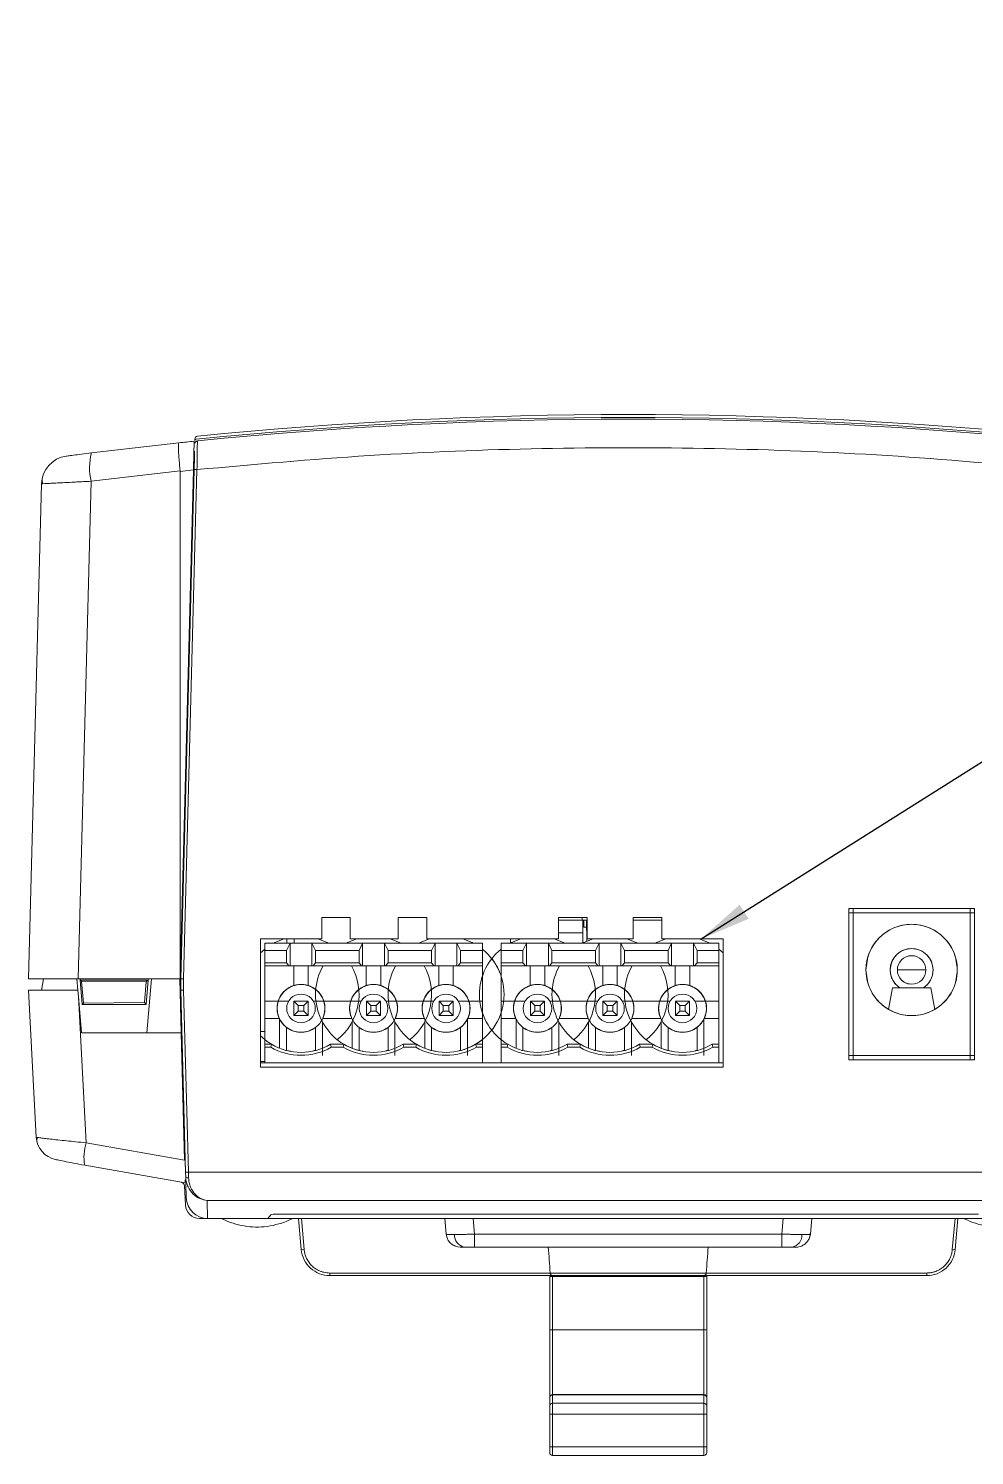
# Model space of a CAD drawing. Header units: millimetres. Extents: x 15 to 836, y 5 to 589.
# Drawn here: x 392 to 458.3, y 125.1 to 225 of the extents above; entities that cross this region are included whole.
import ezdxf

# ---------------------------------------------------------------- set-up
doc = ezdxf.new("R2010")
doc.units = ezdxf.units.MM
doc.dimstyles.new('SLDDIMSTYLE0', dxfattribs={"dimtxt": 0.18, "dimasz": 3.556, "dimexe": 0, "dimexo": 0.0625, "dimgap": 0, "dimtad": 0, "dimtih": 1, "dimtoh": 1, "dimdec": 0, "dimrnd": 1e-09, "dimzin": 0, "dimdsep": 46, "dimtxsty": 'Standard', "dimsah": 1, "dimcen": 0.09, "dimadec": 0, "dimazin": 0, "dimtfac": 3.556, "dimtdec": 0, "dimtofl": 0, "dimtmove": 0, "dimatfit": 3, "dimfxl": 1, "dimfrac": 2, "dimtolj": 1, "dimtzin": 0, "dimarcsym": 0})

msp = doc.modelspace()

# ---------------------------------------------------------------- linework, layer by layer
at = {"color": 7, "linetype": 'Continuous', "lineweight": 15}
for p, q in [((396.405, 195.315), (402.539, 196.026)), ((403.604, 196.127), (403.603, 196.136)), ((403.612, 196.036), (403.645, 196.036)), ((403.648, 196.289), (403.645, 196.175)), ((403.828, 196.159), (403.827, 196.089)), ((396.395, 193.331), (402.617, 194.05)), ((402.617, 194.05), (402.618, 194.023)), ((403.551, 194.12), (402.618, 194.023)), ((402.618, 158.48), (403.551, 194.12)), ((402.618, 194.023), (402.618, 158.48)), ((403.601, 194.151), (402.667, 158.48)), ((403.801, 194.146), (402.867, 158.478)), ((392.911, 193.157), (392.003, 158.48)), ((392.948, 193.489), (392.977, 193.159)), ((395.482, 158.48), (396.395, 193.331)), ((403.588, 193.666), (403.539, 193.66)), ((403.54, 193.68), (403.589, 193.68)), ((403.544, 193.843), (403.593, 193.843)), ((458.252, 163.392), (449.452, 163.392)), ((449.452, 163.392), (449.452, 152.792)), ((449.452, 163.092), (449.752, 163.092)), ((449.752, 163.392), (449.752, 163.092)), ((449.752, 163.092), (457.952, 163.092)), ((449.752, 153.092), (449.752, 163.092)), ((457.952, 163.092), (457.952, 163.392)), ((458.252, 163.092), (457.952, 163.092)), ((457.952, 163.092), (457.952, 153.092)), ((458.252, 152.792), (458.252, 163.392)), ((414.537, 162.774), (412.537, 162.774)), ((412.537, 162.774), (412.537, 161.274)), ((414.537, 161.274), (414.537, 162.774)), ((419.887, 162.774), (417.887, 162.774)), ((417.887, 162.774), (417.887, 161.274)), ((419.887, 161.274), (419.887, 162.774)), ((431.117, 162.774), (429.117, 162.774)), ((429.117, 162.774), (429.117, 161.274)), ((429.117, 162.592), (430.77, 162.592)), ((430.77, 162.592), (430.77, 162.774)), ((430.77, 162.592), (431.117, 162.592)), ((430.77, 162.592), (431.117, 162.592)), ((430.828, 162.592), (430.828, 161.692)), ((430.842, 162.092), (430.842, 162.592)), ((430.893, 162.092), (430.893, 162.592)), ((431.117, 162.092), (430.893, 162.092)), ((431.075, 162.592), (431.101, 161.106)), ((431.117, 161.274), (431.117, 162.774)), ((436.351, 162.774), (434.351, 162.774)), ((434.351, 162.774), (434.351, 161.274)), ((434.351, 162.592), (436.351, 162.592)), ((436.351, 161.274), (436.351, 162.774)), ((412.537, 161.274), (408.245, 161.274)), ((408.245, 161.274), (408.245, 152.292)), ((408.545, 160.466), (408.545, 160.974)), ((408.545, 160.974), (410.323, 160.974)), ((408.545, 160.974), (423.785, 160.974)), ((410.069, 160.466), (410.323, 160.974)), ((410.088, 160.974), (410.088, 161.256)), ((410.099, 160.974), (410.099, 161.258)), ((410.323, 159.386), (410.323, 160.974)), ((410.323, 160.974), (411.847, 160.974)), ((410.599, 161.274), (410.599, 160.974)), ((411.847, 160.974), (411.847, 159.386)), ((411.847, 160.974), (412.101, 160.466)), ((411.847, 160.974), (415.403, 160.974)), ((417.887, 161.274), (414.537, 161.274)), ((415.149, 160.466), (415.403, 160.974)), ((415.403, 159.386), (415.403, 160.974)), ((415.403, 160.974), (416.927, 160.974)), ((416.927, 160.974), (417.181, 160.466)), ((416.927, 160.974), (420.483, 160.974)), ((416.927, 160.974), (416.927, 159.386)), ((429.117, 161.274), (419.887, 161.274)), ((420.229, 160.466), (420.483, 160.974)), ((420.483, 159.386), (420.483, 160.974)), ((420.483, 160.974), (422.007, 160.974)), ((422.007, 160.974), (422.261, 160.466)), ((422.007, 160.974), (423.785, 160.974)), ((422.007, 160.974), (422.007, 159.386)), ((423.785, 160.466), (423.785, 160.974)), ((425.106, 160.466), (425.106, 160.974)), ((425.106, 160.974), (425.106, 160.466)), ((425.106, 160.974), (426.884, 160.974)), ((425.106, 160.974), (440.346, 160.974)), ((425.748, 160.975), (425.748, 161.274)), ((425.748, 161.274), (425.748, 160.975)), ((426.63, 160.466), (426.884, 160.974)), ((426.884, 159.386), (426.884, 160.974)), ((426.884, 160.974), (428.408, 160.974)), ((428.408, 160.974), (428.408, 159.386)), ((428.408, 160.974), (428.662, 160.466)), ((428.408, 160.974), (431.964, 160.974)), ((430.828, 161.692), (429.117, 161.692)), ((430.828, 160.975), (430.828, 161.692)), ((434.351, 161.274), (431.117, 161.274)), ((431.71, 160.466), (431.964, 160.974)), ((431.964, 159.386), (431.964, 160.974)), ((431.964, 160.974), (433.488, 160.974)), ((433.488, 160.974), (433.742, 160.466)), ((433.488, 160.974), (437.044, 160.974)), ((433.488, 160.974), (433.488, 159.386)), ((440.646, 161.274), (436.351, 161.274)), ((436.79, 160.466), (437.044, 160.974)), ((437.044, 159.386), (437.044, 160.974)), ((437.044, 160.974), (438.568, 160.974)), ((438.568, 160.974), (438.822, 160.466)), ((438.568, 160.974), (440.346, 160.974)), ((438.568, 160.974), (438.568, 159.386)), ((440.346, 160.466), (440.346, 160.974)), ((440.346, 160.974), (440.346, 160.974)), ((440.646, 152.292), (440.646, 161.274)), ((402.659, 160.04), (402.708, 160.039)), ((408.245, 160.288), (408.545, 160.554)), ((408.545, 154.292), (408.545, 160.466)), ((408.545, 160.466), (408.545, 160.466)), ((408.545, 160.466), (408.545, 159.589)), ((408.545, 160.466), (410.069, 160.466)), ((410.069, 159.589), (410.069, 160.466)), ((412.101, 160.466), (412.101, 159.589)), ((415.149, 160.466), (412.101, 160.466)), ((415.149, 159.589), (415.149, 160.466)), ((420.229, 160.466), (417.181, 160.466)), ((417.181, 160.466), (417.181, 159.589)), ((420.229, 159.589), (420.229, 160.466)), ((422.261, 160.466), (422.261, 159.589)), ((422.261, 160.466), (423.785, 160.466)), ((423.785, 160.466), (423.785, 159.589)), ((425.106, 158.65), (425.106, 160.466)), ((425.106, 160.466), (425.106, 160.466)), ((425.106, 160.466), (425.106, 159.589)), ((425.106, 160.466), (426.63, 160.466)), ((426.63, 159.589), (426.63, 160.466)), ((428.662, 160.466), (428.662, 159.589)), ((431.71, 160.466), (428.662, 160.466)), ((431.71, 159.589), (431.71, 160.466)), ((433.742, 160.466), (433.742, 159.589)), ((436.79, 160.466), (433.742, 160.466)), ((436.79, 159.589), (436.79, 160.466)), ((438.822, 160.466), (440.346, 160.466)), ((438.822, 160.466), (438.822, 159.589)), ((440.346, 160.554), (440.646, 160.288)), ((440.346, 160.466), (440.346, 159.589)), ((402.698, 159.68), (402.65, 159.681)), ((402.69, 159.68), (402.667, 158.804)), ((408.545, 159.589), (408.545, 159.386)), ((410.069, 159.589), (408.545, 159.589)), ((408.545, 159.386), (408.545, 159.386)), ((408.545, 159.386), (408.545, 156.9)), ((408.545, 159.386), (410.239, 159.386)), ((410.239, 159.386), (410.069, 159.589)), ((410.323, 159.386), (410.239, 159.386)), ((410.323, 159.386), (411.847, 159.386)), ((410.577, 159.386), (410.577, 157.999)), ((411.593, 157.999), (411.593, 159.386)), ((411.932, 159.386), (411.847, 159.386)), ((412.101, 159.589), (411.932, 159.386)), ((411.932, 159.386), (415.319, 159.386)), ((415.149, 159.589), (412.101, 159.589)), ((415.319, 159.386), (415.149, 159.589)), ((415.403, 159.386), (415.319, 159.386)), ((415.403, 159.386), (416.927, 159.386)), ((415.657, 159.386), (415.657, 157.999)), ((415.657, 157.999), (415.657, 159.386)), ((416.673, 157.999), (416.673, 159.386)), ((417.012, 159.386), (416.927, 159.386)), ((417.181, 159.589), (417.012, 159.386)), ((417.012, 159.386), (420.399, 159.386)), ((420.229, 159.589), (417.181, 159.589)), ((420.399, 159.386), (420.229, 159.589)), ((420.483, 159.386), (420.399, 159.386)), ((420.483, 159.386), (422.007, 159.386)), ((420.737, 159.386), (420.737, 157.999)), ((420.737, 157.999), (420.737, 159.386)), ((421.753, 157.999), (421.753, 159.386)), ((422.092, 159.386), (422.007, 159.386)), ((422.261, 159.589), (422.092, 159.386)), ((422.092, 159.386), (423.785, 159.386)), ((423.785, 159.589), (422.261, 159.589)), ((423.785, 159.589), (423.785, 159.386)), ((423.785, 159.386), (423.785, 156.9)), ((425.106, 159.589), (425.106, 159.386)), ((426.63, 159.589), (425.106, 159.589)), ((425.106, 159.386), (425.106, 159.386)), ((425.106, 159.386), (425.106, 156.9)), ((425.106, 159.386), (426.8, 159.386)), ((426.8, 159.386), (426.63, 159.589)), ((426.884, 159.386), (426.8, 159.386)), ((426.884, 159.386), (428.408, 159.386)), ((427.138, 159.386), (427.138, 157.999)), ((427.138, 157.999), (427.138, 159.386)), ((428.154, 157.999), (428.154, 159.386)), ((428.493, 159.386), (428.408, 159.386)), ((428.662, 159.589), (428.493, 159.386)), ((428.493, 159.386), (431.88, 159.386)), ((431.71, 159.589), (428.662, 159.589)), ((431.88, 159.386), (431.71, 159.589)), ((431.964, 159.386), (431.88, 159.386)), ((431.964, 159.386), (433.488, 159.386)), ((432.218, 159.386), (432.218, 157.999)), ((432.218, 157.999), (432.218, 159.386)), ((433.234, 157.999), (433.234, 159.386)), ((433.573, 159.386), (433.488, 159.386)), ((433.742, 159.589), (433.573, 159.386)), ((433.573, 159.386), (436.96, 159.386)), ((436.79, 159.589), (433.742, 159.589)), ((436.96, 159.386), (436.79, 159.589)), ((437.044, 159.386), (436.96, 159.386)), ((437.044, 159.386), (438.568, 159.386)), ((437.298, 159.386), (437.298, 157.999)), ((437.298, 157.999), (437.298, 159.386)), ((438.314, 157.999), (438.314, 159.386)), ((438.653, 159.386), (438.568, 159.386)), ((438.822, 159.589), (438.653, 159.386)), ((438.653, 159.386), (440.346, 159.386)), ((440.346, 159.589), (438.822, 159.589)), ((440.346, 159.589), (440.346, 159.386)), ((440.346, 159.386), (440.346, 156.9)), ((452.852, 159.092), (454.852, 159.092)), ((454.852, 159.092), (454.852, 159.092)), ((392.003, 158.48), (395.482, 158.48)), ((392.903, 157.68), (393.044, 158.48)), ((395.391, 158.48), (395.461, 157.68)), ((402.618, 158.48), (395.482, 158.48)), ((395.617, 158.38), (395.608, 158.48)), ((395.617, 158.38), (395.72, 158.286)), ((400.389, 158.38), (395.617, 158.38)), ((395.617, 158.38), (395.766, 156.68)), ((395.72, 158.286), (395.853, 156.776)), ((395.72, 158.286), (400.252, 158.254)), ((400.252, 158.254), (400.126, 156.805)), ((400.241, 156.68), (400.389, 158.38)), ((400.252, 158.254), (400.389, 158.38)), ((400.283, 154.68), (400.616, 158.48)), ((400.398, 158.48), (400.389, 158.38)), ((402.594, 158.48), (402.694, 154.68)), ((402.618, 158.48), (402.667, 158.48)), ((402.667, 158.804), (402.667, 158.48)), ((402.667, 158.48), (402.667, 157.68)), ((402.867, 158.478), (402.867, 157.683)), ((425.106, 156.141), (425.106, 158.423)), ((453.609, 158.121), (453.609, 158.121)), ((392.003, 157.68), (392.542, 147.389)), ((395.461, 157.68), (392.003, 157.68)), ((395.5, 157.234), (395.461, 157.68)), ((395.5, 157.234), (395.723, 154.68)), ((395.5, 157.234), (396.037, 146.986)), ((402.667, 157.68), (403.001, 144.916)), ((402.867, 157.683), (403.201, 144.921)), ((452.502, 157.842), (452.235, 156.33)), ((455.202, 157.842), (452.502, 157.842)), ((455.468, 156.33), (455.202, 157.842)), ((395.766, 156.68), (395.853, 156.776)), ((395.766, 156.68), (400.241, 156.68)), ((395.853, 156.776), (400.126, 156.805)), ((400.126, 156.805), (400.241, 156.68)), ((408.545, 156.9), (408.545, 156.9)), ((408.545, 156.9), (408.545, 155.7)), ((410.215, 156.9), (408.545, 156.9)), ((409.485, 156.9), (408.545, 156.9)), ((409.485, 156.9), (410.215, 156.9)), ((410.59, 156.897), (410.59, 155.906)), ((410.89, 156.597), (410.59, 156.897)), ((410.59, 156.897), (411.581, 156.897)), ((410.59, 156.897), (410.59, 156.897)), ((410.59, 155.906), (410.59, 156.897)), ((411.581, 156.897), (410.59, 156.897)), ((410.59, 155.906), (410.89, 156.206)), ((410.89, 156.206), (410.89, 156.597)), ((410.89, 156.597), (411.281, 156.597)), ((411.281, 156.206), (410.89, 156.206)), ((411.281, 156.597), (411.581, 156.897)), ((411.281, 156.206), (411.281, 156.597)), ((411.581, 155.906), (411.281, 156.206)), ((411.581, 156.897), (411.581, 155.906)), ((415.295, 156.9), (411.956, 156.9)), ((412.13, 156.9), (412.686, 156.9)), ((412.686, 156.9), (414.565, 156.9)), ((414.565, 156.9), (415.295, 156.9)), ((415.67, 156.897), (415.67, 155.906)), ((415.97, 156.597), (415.67, 156.897)), ((415.67, 156.897), (416.661, 156.897)), ((415.67, 156.897), (415.67, 156.897)), ((415.67, 155.906), (415.67, 156.897)), ((416.661, 156.897), (415.67, 156.897)), ((415.67, 155.906), (415.97, 156.206)), ((415.97, 156.206), (415.97, 156.597)), ((415.97, 156.597), (416.361, 156.597)), ((416.361, 156.206), (415.97, 156.206)), ((416.361, 156.597), (416.661, 156.897)), ((416.361, 156.206), (416.361, 156.597)), ((416.661, 155.906), (416.361, 156.206)), ((416.661, 156.897), (416.661, 155.906)), ((420.375, 156.9), (417.036, 156.9)), ((417.21, 156.9), (417.766, 156.9)), ((417.766, 156.9), (419.645, 156.9)), ((419.645, 156.9), (420.375, 156.9)), ((420.75, 156.897), (421.05, 156.597)), ((420.75, 156.897), (420.75, 155.906)), ((420.75, 156.897), (421.741, 156.897)), ((420.75, 156.897), (421.741, 156.897)), ((420.75, 156.897), (420.75, 156.897)), ((420.75, 155.906), (420.75, 156.897)), ((420.75, 155.906), (421.05, 156.206)), ((421.05, 156.206), (421.05, 156.597)), ((421.05, 156.597), (421.441, 156.597)), ((421.05, 156.206), (421.441, 156.206)), ((421.441, 156.597), (421.741, 156.897)), ((421.441, 156.597), (421.441, 156.206)), ((421.441, 156.206), (421.741, 155.906)), ((421.741, 156.897), (421.741, 155.906)), ((423.785, 156.9), (422.116, 156.9)), ((422.116, 156.9), (422.846, 156.9)), ((423.611, 156.9), (422.846, 156.9)), ((423.785, 155.7), (423.785, 156.9)), ((423.785, 156.9), (423.785, 156.9)), ((425.106, 156.9), (425.106, 156.9)), ((425.106, 156.9), (425.106, 155.7)), ((426.776, 156.9), (425.106, 156.9)), ((426.046, 156.9), (425.106, 156.9)), ((425.106, 154.292), (425.106, 156.112)), ((426.046, 156.9), (426.776, 156.9)), ((427.151, 156.897), (428.142, 156.897)), ((427.451, 156.597), (427.151, 156.897)), ((427.151, 156.897), (427.151, 155.906)), ((427.151, 156.897), (427.151, 156.897)), ((427.151, 155.906), (427.151, 156.897)), ((428.142, 156.897), (427.151, 156.897)), ((427.151, 155.906), (427.451, 156.206)), ((427.451, 156.597), (427.842, 156.597)), ((427.451, 156.206), (427.451, 156.597)), ((427.842, 156.206), (427.451, 156.206)), ((427.842, 156.597), (428.142, 156.897)), ((427.842, 156.206), (427.842, 156.597)), ((428.142, 155.906), (427.842, 156.206)), ((428.142, 156.897), (428.142, 155.906)), ((431.856, 156.9), (428.517, 156.9)), ((428.691, 156.9), (429.247, 156.9)), ((429.247, 156.9), (431.126, 156.9)), ((431.126, 156.9), (431.856, 156.9)), ((432.231, 156.897), (433.222, 156.897)), ((432.531, 156.597), (432.231, 156.897)), ((432.231, 156.897), (432.231, 155.906)), ((432.231, 156.897), (432.231, 156.897)), ((432.231, 155.906), (432.231, 156.897)), ((433.222, 156.897), (432.231, 156.897)), ((432.231, 155.906), (432.531, 156.206)), ((432.531, 156.206), (432.531, 156.597)), ((432.531, 156.597), (432.922, 156.597)), ((432.922, 156.206), (432.531, 156.206)), ((432.922, 156.597), (433.222, 156.897)), ((432.922, 156.206), (432.922, 156.597)), ((433.222, 155.906), (432.922, 156.206)), ((433.222, 156.897), (433.222, 155.906)), ((436.936, 156.9), (433.597, 156.9)), ((433.771, 156.9), (434.327, 156.9)), ((434.327, 156.9), (436.206, 156.9)), ((436.206, 156.9), (436.936, 156.9)), ((437.311, 156.897), (437.611, 156.597)), ((437.311, 156.897), (438.302, 156.897)), ((437.311, 156.897), (437.311, 155.906)), ((437.311, 156.897), (438.302, 156.897)), ((437.311, 156.897), (437.311, 156.897)), ((437.311, 155.906), (437.311, 156.897)), ((437.311, 155.906), (437.611, 156.206)), ((437.611, 156.206), (437.611, 156.597)), ((437.611, 156.597), (438.002, 156.597)), ((437.611, 156.206), (438.002, 156.206)), ((438.002, 156.597), (438.302, 156.897)), ((438.002, 156.597), (438.002, 156.206)), ((438.002, 156.206), (438.302, 155.906)), ((438.302, 156.897), (438.302, 155.906)), ((440.346, 156.9), (438.677, 156.9)), ((438.677, 156.9), (439.407, 156.9)), ((440.346, 156.9), (439.407, 156.9)), ((440.346, 155.7), (440.346, 156.9)), ((440.346, 156.9), (440.346, 156.9)), ((408.545, 155.7), (408.545, 153.887)), ((408.545, 155.7), (409.563, 155.7)), ((409.587, 155.65), (409.587, 153.604)), ((410.069, 155.068), (410.069, 153.446)), ((411.581, 155.906), (410.59, 155.906)), ((412.101, 155.068), (412.101, 153.446)), ((412.584, 155.46), (412.584, 153.092)), ((412.608, 155.7), (414.643, 155.7)), ((414.667, 155.46), (414.667, 153.604)), ((415.149, 155.068), (415.149, 153.446)), ((416.661, 155.906), (415.67, 155.906)), ((417.181, 153.446), (417.181, 155.068)), ((417.664, 155.46), (417.664, 153.092)), ((417.688, 155.7), (419.723, 155.7)), ((419.747, 155.46), (419.747, 153.604)), ((420.229, 155.068), (420.229, 153.446)), ((420.229, 153.446), (420.229, 155.068)), ((420.229, 155.068), (420.229, 155.068)), ((421.741, 155.906), (420.75, 155.906)), ((422.261, 153.446), (422.261, 155.068)), ((422.744, 155.65), (422.744, 153.092)), ((422.768, 155.7), (423.785, 155.7)), ((423.785, 155.7), (423.785, 153.887)), ((425.106, 155.7), (425.106, 153.887)), ((425.106, 155.7), (426.124, 155.7)), ((426.148, 155.65), (426.148, 153.604)), ((426.63, 155.068), (426.63, 153.446)), ((426.63, 155.068), (426.63, 153.446)), ((428.142, 155.906), (427.151, 155.906)), ((428.662, 155.068), (428.662, 153.446)), ((429.145, 155.46), (429.145, 153.092)), ((429.169, 155.7), (431.204, 155.7)), ((431.228, 155.46), (431.228, 153.604)), ((431.71, 155.068), (431.71, 153.446)), ((431.71, 155.068), (431.71, 155.068)), ((431.71, 153.446), (431.71, 155.068)), ((433.222, 155.906), (432.231, 155.906)), ((433.742, 153.446), (433.742, 155.068)), ((434.225, 155.46), (434.225, 153.092)), ((434.249, 155.7), (436.284, 155.7)), ((436.308, 155.46), (436.308, 153.604)), ((436.79, 155.068), (436.79, 153.446)), ((436.79, 153.446), (436.79, 155.068)), ((436.79, 155.068), (436.79, 155.068)), ((438.302, 155.906), (437.311, 155.906)), ((438.822, 153.446), (438.822, 155.068)), ((439.305, 155.65), (439.305, 153.092)), ((439.329, 155.7), (440.346, 155.7)), ((440.346, 155.7), (440.346, 153.887)), ((395.723, 154.68), (402.694, 154.68)), ((402.694, 154.68), (402.927, 145.776)), ((408.245, 154.792), (408.545, 154.792)), ((408.545, 152.592), (408.545, 154.209)), ((423.785, 154.223), (423.32, 153.887)), ((423.785, 154.209), (423.32, 153.887)), ((423.785, 154.22), (423.321, 153.887)), ((425.106, 152.592), (425.106, 154.209)), ((408.545, 153.887), (408.545, 153.684)), ((409.01, 153.887), (408.545, 153.887)), ((408.545, 153.887), (408.545, 153.887)), ((408.545, 153.887), (409.01, 153.887)), ((408.962, 153.684), (408.545, 153.684)), ((408.545, 153.684), (408.545, 152.592)), ((410.344, 153.401), (410.069, 153.446)), ((410.373, 153.391), (410.069, 153.446)), ((412.102, 153.446), (411.969, 153.422)), ((412.101, 153.446), (412.017, 153.44)), ((414.09, 153.887), (413.16, 153.887)), ((413.16, 153.887), (413.16, 153.887)), ((413.16, 153.887), (414.09, 153.887)), ((414.042, 153.684), (413.209, 153.684)), ((415.424, 153.401), (415.149, 153.446)), ((415.453, 153.391), (415.149, 153.446)), ((417.182, 153.446), (417.049, 153.422)), ((417.181, 153.446), (417.097, 153.44)), ((419.17, 153.887), (418.24, 153.887)), ((418.24, 153.887), (418.24, 153.887)), ((418.24, 153.887), (419.17, 153.887)), ((419.122, 153.684), (418.289, 153.684)), ((419.17, 153.887), (419.17, 153.887)), ((420.504, 153.401), (420.229, 153.446)), ((420.533, 153.391), (420.229, 153.446)), ((422.262, 153.446), (422.129, 153.422)), ((422.261, 153.446), (422.177, 153.44)), ((423.785, 153.887), (423.32, 153.887)), ((423.32, 153.887), (423.32, 153.887)), ((423.32, 153.887), (423.785, 153.887)), ((423.785, 153.684), (423.369, 153.684)), ((423.785, 153.887), (423.785, 153.684)), ((423.785, 153.887), (423.785, 153.887)), ((423.785, 152.592), (423.785, 153.684)), ((425.106, 153.887), (425.106, 153.684)), ((425.571, 153.887), (425.106, 153.887)), ((425.106, 153.887), (425.106, 153.887)), ((425.106, 153.887), (425.571, 153.887)), ((425.523, 153.684), (425.106, 153.684)), ((425.106, 153.684), (425.106, 152.592)), ((425.571, 153.887), (425.571, 153.887)), ((426.904, 153.401), (426.63, 153.446)), ((426.933, 153.391), (426.63, 153.446)), ((428.662, 153.446), (428.53, 153.422)), ((428.662, 153.446), (428.577, 153.44)), ((430.651, 153.887), (429.721, 153.887)), ((429.721, 153.887), (429.721, 153.887)), ((429.721, 153.887), (430.651, 153.887)), ((430.603, 153.684), (429.77, 153.684)), ((430.651, 153.887), (430.651, 153.887)), ((431.984, 153.401), (431.71, 153.446)), ((432.013, 153.391), (431.71, 153.446)), ((433.742, 153.446), (433.61, 153.422)), ((433.742, 153.446), (433.657, 153.44)), ((435.731, 153.887), (434.801, 153.887)), ((434.801, 153.887), (434.801, 153.887)), ((434.801, 153.887), (435.731, 153.887)), ((435.683, 153.684), (434.85, 153.684)), ((435.731, 153.887), (435.731, 153.887)), ((437.064, 153.401), (436.79, 153.446)), ((437.093, 153.391), (436.79, 153.446)), ((438.822, 153.446), (438.69, 153.422)), ((438.822, 153.446), (438.737, 153.44)), ((440.346, 153.887), (439.881, 153.887)), ((439.881, 153.887), (439.881, 153.887)), ((439.881, 153.887), (440.346, 153.887)), ((440.346, 153.684), (439.93, 153.684)), ((440.346, 153.887), (440.346, 153.684)), ((440.346, 153.887), (440.346, 153.887)), ((440.346, 152.592), (440.346, 153.684)), ((449.752, 153.092), (449.452, 153.092)), ((449.752, 152.792), (449.752, 153.092)), ((457.952, 153.092), (449.752, 153.092)), ((457.952, 153.092), (458.252, 153.092)), ((457.952, 152.792), (457.952, 153.092)), ((408.245, 152.692), (408.545, 152.692)), ((408.545, 152.592), (408.245, 152.592)), ((408.245, 152.292), (440.646, 152.292)), ((423.785, 152.592), (408.545, 152.592)), ((408.545, 152.592), (408.545, 152.592)), ((425.106, 152.592), (423.785, 152.592)), ((425.106, 152.592), (425.106, 152.592)), ((440.346, 152.592), (425.106, 152.592)), ((440.646, 152.592), (440.346, 152.592)), ((449.452, 152.792), (458.252, 152.792)), ((402.921, 147.98), (402.869, 147.98)), ((392.66, 147.364), (392.542, 147.389)), ((392.61, 147.368), (392.577, 147.125)), ((402.927, 145.776), (396.037, 146.986)), ((402.969, 144.172), (395.935, 145.406)), ((402.918, 143.98), (402.988, 142.628)), ((403.001, 144.916), (403.01, 144.564)), ((403.01, 144.564), (403.019, 144.225)), ((403.022, 144.127), (403.047, 143.149)), ((403.201, 144.921), (464.805, 144.921)), ((403.201, 144.921), (403.21, 144.531)), ((404.515, 142.932), (463.492, 142.932)), ((404.515, 142.932), (404.547, 141.68)), ((409.474, 141.995), (458.532, 141.995)), ((403.987, 141.68), (404.547, 141.68)), ((404.547, 141.68), (408.753, 141.68)), ((408.753, 141.68), (408.976, 141.947)), ((408.753, 141.68), (459.253, 141.68)), ((411.106, 139.506), (410.915, 141.68)), ((421.153, 141.68), (421.248, 140.593)), ((446.758, 140.593), (446.853, 141.68)), ((457.091, 141.68), (456.9, 139.506)), ((421.248, 140.593), (421.269, 140.585)), ((421.248, 140.593), (421.264, 140.484)), ((423.241, 140.593), (444.766, 140.593)), ((423.241, 140.593), (423.241, 139.68)), ((444.766, 139.68), (444.766, 140.593)), ((423.241, 139.68), (444.766, 139.68)), ((428.541, 137.863), (413.098, 137.863)), ((413.098, 137.68), (413.098, 137.863)), ((428.717, 137.68), (413.098, 137.68)), ((428.503, 137.68), (428.503, 137.639)), ((428.503, 137.639), (428.503, 133.906)), ((439.466, 137.863), (428.541, 137.863)), ((428.703, 137.612), (439.303, 137.612)), ((428.703, 133.88), (428.703, 137.612)), ((454.908, 137.68), (439.29, 137.68)), ((439.303, 137.612), (439.303, 133.88)), ((454.908, 137.863), (439.466, 137.863)), ((439.503, 137.68), (439.503, 137.639)), ((439.503, 137.639), (439.503, 133.906)), ((454.908, 137.863), (454.908, 137.68)), ((428.503, 133.906), (428.503, 129.14)), ((428.703, 133.88), (439.303, 133.88)), ((439.503, 133.906), (439.503, 129.14)), ((428.503, 129.124), (428.503, 128.546)), ((439.303, 129.34), (428.703, 129.34)), ((428.703, 128.739), (428.703, 129.317)), ((428.703, 129.317), (439.303, 129.317)), ((439.303, 129.317), (439.303, 128.739)), ((439.503, 129.124), (439.503, 128.546)), ((428.703, 127.966), (428.503, 127.966)), ((428.503, 127.966), (428.503, 125.68)), ((428.703, 128.739), (428.703, 127.966)), ((439.303, 128.739), (428.703, 128.739)), ((428.703, 125.68), (428.703, 127.966)), ((428.703, 127.966), (439.303, 127.966)), ((439.303, 127.966), (439.303, 128.739)), ((439.503, 127.966), (439.303, 127.966)), ((439.303, 127.966), (439.303, 125.68)), ((439.503, 127.966), (439.503, 125.68)), ((428.703, 125.68), (428.503, 125.68)), ((428.703, 125.68), (428.703, 125.08)), ((439.303, 125.68), (428.703, 125.68)), ((428.703, 125.08), (439.303, 125.08)), ((439.303, 125.08), (439.303, 125.68)), ((439.303, 125.68), (439.503, 125.68))]:
    msp.add_line(p, q, dxfattribs=at)
at = {"color": 8, "linetype": 'Continuous', "lineweight": 15}
for p, q in [((403.488, 191.691), (403.537, 191.697)), ((402.954, 146.724), (402.902, 146.724)), ((402.989, 145.36), (402.938, 145.36)), ((411.115, 141.68), (411.305, 139.506)), ((423.145, 141.68), (423.241, 140.593)), ((444.766, 140.593), (444.861, 141.68)), ((456.701, 139.506), (456.891, 141.68)), ((428.703, 137.612), (428.703, 137.68)), ((439.303, 137.68), (439.303, 137.612)), ((428.703, 129.34), (428.703, 133.88)), ((439.303, 133.88), (439.303, 129.34)), ((428.703, 129.34), (428.703, 129.317)), ((439.303, 129.317), (439.303, 129.34))]:
    msp.add_line(p, q, dxfattribs=at)
at = {"color": 7, "linetype": 'Continuous', "lineweight": 15, "flags": 128}
for points in [[(403.601, 194.151), (403.605, 194.151), (403.616, 194.151), (403.635, 194.15), (403.66, 194.149), (403.69, 194.149), (403.724, 194.148), (403.762, 194.147), (403.801, 194.146)], [(449.452, 163.356), (449.469, 163.374), (449.487, 163.392)], [(449.487, 163.392), (449.469, 163.374), (449.452, 163.356)], [(458.216, 163.392), (458.234, 163.374), (458.252, 163.356)], [(458.252, 163.356), (458.234, 163.374), (458.216, 163.392)], [(409.185, 160.974), (409.26, 161.012), (409.917, 161.274)], [(412.254, 161.274), (412.911, 161.012), (412.986, 160.974)], [(414.265, 160.974), (414.34, 161.012), (414.997, 161.274)], [(417.334, 161.274), (417.991, 161.012), (418.066, 160.974)], [(419.345, 160.974), (419.42, 161.012), (420.077, 161.274)], [(422.414, 161.274), (423.071, 161.012), (423.146, 160.974)], [(425.746, 160.974), (425.82, 161.012), (426.477, 161.274)], [(428.815, 161.274), (429.472, 161.012), (429.547, 160.974)], [(430.826, 160.974), (430.9, 161.012), (431.557, 161.274)], [(433.895, 161.274), (434.552, 161.012), (434.627, 160.974)], [(435.906, 160.974), (435.98, 161.012), (436.637, 161.274)], [(438.975, 161.274), (439.632, 161.012), (439.707, 160.974)], [(408.245, 160.288), (408.332, 160.37), (408.545, 160.554)], [(408.245, 160.288), (408.332, 160.37), (408.545, 160.554)], [(402.667, 158.48), (402.671, 158.48), (402.682, 158.48), (402.701, 158.48), (402.725, 158.479), (402.756, 158.479), (402.79, 158.479), (402.828, 158.478), (402.867, 158.478)], [(402.867, 157.683), (402.828, 157.682), (402.79, 157.682), (402.756, 157.681), (402.725, 157.681), (402.701, 157.681), (402.682, 157.68), (402.671, 157.68), (402.667, 157.68)], [(409.01, 153.887), (408.706, 154.087), (408.245, 154.474)], [(449.487, 152.792), (449.469, 152.809), (449.452, 152.827)], [(449.452, 152.827), (449.469, 152.809), (449.487, 152.792)], [(458.216, 152.792), (458.234, 152.809), (458.252, 152.827)], [(458.252, 152.827), (458.234, 152.809), (458.216, 152.792)], [(403.001, 144.916), (403.005, 144.916), (403.016, 144.916), (403.035, 144.917), (403.06, 144.917), (403.09, 144.918), (403.125, 144.919), (403.162, 144.92), (403.201, 144.921)], [(446.665, 140.251), (446.725, 140.411), (446.758, 140.593)]]:
    msp.add_lwpolyline(points, dxfattribs=at)
at = {"color": 7, "linetype": 'Continuous', "lineweight": 15}
for centre in [(411.085, 156.402), (416.165, 156.402), (421.245, 156.402), (427.646, 156.402), (432.726, 156.402), (437.806, 156.402)]:
    msp.add_circle(centre, 1.003, dxfattribs=at)
for centre, radius, start, end in [((434.003, -101.996), 300, 84.22728, 95.77272), ((434.003, -101.996), 299.8, 84.20556, 95.79444), ((434.003, -102.32), 300, 84.22728, 95.77272), ((434.003, -102.32), 300, 95.81595, 96.02019), ((403.848, 196.283), 0.2, 95.77272, 178.5), ((403.848, 195.96), 0.2, 95.77272, 178.5), ((394.91, 193.105), 2, 97.53798, 178.5), ((400.275, 194.302), 4, 165.33928, 194.06006), ((453.852, 159.092), 3.2, 0.00001, 179.99999), ((421.245, 157.381), 4.064, 284.47751, 51.31779), ((427.646, 157.381), 4.064, 128.68217, 239.29748), ((453.852, 159.092), 1.5, 0.00001, 179.99999), ((453.852, 159.092), 1, 90, 179.99999), ((453.852, 159.092), 1, 359.99999, 179.99999), ((453.852, 159.092), 1, 0.00001, 90), ((416.165, 157.381), 4.064, 150.4426, 255.52249), ((411.085, 157.381), 4.064, 308.68219, 29.55739), ((421.245, 157.381), 4.064, 150.4426, 255.52249), ((416.165, 157.381), 4.064, 308.68219, 29.55739), ((421.245, 157.381), 4.064, 18.19477, 37.6658), ((432.726, 157.381), 4.064, 150.4426, 255.52249), ((427.646, 157.381), 4.064, 308.68219, 29.38546), ((437.806, 157.381), 4.064, 150.4426, 255.52249), ((432.726, 157.381), 4.064, 308.68219, 29.55739), ((453.852, 159.092), 3.2, 179.99999, 0.00001), ((453.852, 159.092), 1.5, 179.99999, 236.44269), ((453.852, 159.092), 1, 179.99999, 270), ((453.852, 159.092), 1, 179.99999, 359.99999), ((453.852, 159.092), 1, 270, 0.00001), ((453.852, 159.092), 1.5, 303.55731, 359.99999), ((411.085, 156.402), 1.676, 335.25908, 204.74092), ((411.085, 156.402), 1.676, 335.25908, 232.6948), ((416.165, 156.402), 1.676, 335.25908, 204.74092), ((421.245, 156.402), 1.676, 335.25908, 204.74092), ((421.245, 156.402), 1.676, 232.6948, 204.74092), ((427.646, 156.402), 1.676, 335.25908, 204.74092), ((432.726, 156.402), 1.676, 335.25908, 204.74092), ((437.806, 156.402), 1.676, 335.25908, 204.74092), ((437.806, 156.402), 1.676, 232.6948, 204.74092), ((411.085, 156.402), 1.676, 232.6948, 307.3052), ((411.085, 156.402), 1.676, 307.3052, 335.25908), ((416.165, 156.402), 1.676, 204.74092, 232.6948), ((416.165, 156.402), 1.676, 232.6948, 307.3052), ((416.165, 156.402), 1.676, 307.3052, 335.25908), ((421.245, 156.402), 1.676, 204.74092, 232.6948), ((421.245, 156.402), 1.676, 232.6948, 307.3052), ((427.646, 156.402), 1.676, 204.74092, 232.6948), ((427.646, 156.402), 1.676, 232.6948, 307.3052), ((427.646, 156.402), 1.676, 307.3052, 335.25908), ((432.726, 156.402), 1.676, 204.74092, 232.6948), ((432.726, 156.402), 1.676, 232.6948, 307.3052), ((432.726, 156.402), 1.676, 307.3052, 335.25908), ((437.806, 156.402), 1.676, 204.74092, 232.6948), ((437.806, 156.402), 1.676, 232.6948, 307.3052), ((411.085, 157.381), 4.264, 240.12982, 299.87017), ((411.085, 157.381), 4.064, 239.29752, 239.38616), ((411.085, 157.381), 4.064, 239.38612, 300.61383), ((411.085, 157.381), 4.064, 300.61386, 300.70255), ((416.165, 157.381), 4.264, 240.12982, 299.87017), ((416.165, 157.381), 4.064, 239.29751, 239.38616), ((416.165, 157.381), 4.064, 239.38612, 300.61383), ((416.165, 157.381), 4.064, 300.61386, 300.70255), ((421.245, 157.381), 4.264, 240.12982, 299.87017), ((421.245, 157.381), 4.064, 239.29751, 239.38616), ((421.245, 157.381), 4.064, 239.38612, 300.61383), ((421.245, 157.381), 4.064, 300.61386, 300.70255), ((427.646, 157.381), 4.264, 240.12982, 299.87017), ((427.646, 157.381), 4.064, 239.29752, 239.38616), ((427.646, 157.381), 4.064, 239.38612, 300.61383), ((427.646, 157.381), 4.064, 300.61386, 300.70255), ((432.726, 157.381), 4.264, 240.12982, 299.87017), ((432.726, 157.381), 4.064, 239.29751, 239.38616), ((432.726, 157.381), 4.064, 239.38612, 300.61383), ((432.726, 157.381), 4.064, 300.61386, 300.70255), ((437.806, 157.381), 4.264, 240.12982, 299.87017), ((437.806, 157.381), 4.064, 239.29751, 239.38616), ((437.806, 157.381), 4.064, 239.38612, 300.61383), ((437.806, 157.381), 4.064, 300.61386, 300.70255), ((394.24, 147.478), 1.7, 183, 258.43267), ((399.286, 145.983), 3.401, 162.8469, 189.76609), ((402.668, 143.967), 0.25, 3, 80.99734), ((403.155, 144.813), 0.288, 239.78621, 281.02798), ((403.987, 142.68), 1, 183, 270), ((422.684, 140.518), 0.851, 177.33401, 259.98469), ((445.323, 140.518), 0.851, 280.01531, 2.66599), ((411.205, 140.082), 0.585, 260.19732, 279.80268), ((422.244, 140.68), 1, 231.91499, 270), ((445.762, 140.68), 1, 270, 291.6841), ((456.801, 140.082), 0.585, 260.19732, 279.80268), ((428.703, 129.14), 0.2, 90, 180), ((428.7, 129.121), 0.197, 89.0245, 178.9898), ((439.303, 129.14), 0.2, 0, 90), ((439.306, 129.121), 0.197, 1.0102, 90.9755), ((428.7, 128.542), 0.197, 89.02427, 178.99002), ((439.306, 128.542), 0.197, 1.00998, 90.97573), ((428.703, 125.28), 0.2, 180, 270), ((439.303, 125.28), 0.2, 270, 360)]:
    msp.add_arc(centre, radius, start, end, dxfattribs=at)
for centre, major_axis, ratio, start_param, end_param in [((411.218, -151344.773), (-0.132, 151502.437), 0.001934, 0.007065, 0.007249), ((411.218, -151344.773), (-0.132, 151502.437), 0.001934, 6.275936, 6.276121), ((416.298, -151345.917), (-0.132, 151503.582), 0.001934, 0.007065, 0.007249), ((416.298, -151345.917), (-0.132, 151503.582), 0.001934, 6.275936, 6.276121), ((421.378, -151341.338), (-0.132, 151499.003), 0.001934, 0.007065, 0.007249), ((421.378, -151341.338), (-0.132, 151499.003), 0.001934, 6.275936, 6.27612), ((427.779, -151341.338), (-0.132, 151499.003), 0.001934, 0.007065, 0.007249), ((427.779, -151341.338), (-0.132, 151499.003), 0.001934, 6.275936, 6.27612), ((432.859, -151347.062), (-0.132, 151504.727), 0.001934, 0.007065, 0.007249), ((432.859, -151347.062), (-0.132, 151504.727), 0.001934, 6.275936, 6.276121), ((437.939, -151351.642), (-0.132, 151509.306), 0.001934, 0.007065, 0.007249), ((437.939, -151351.642), (-0.132, 151509.306), 0.001934, 6.275936, 6.276121), ((404.547, 143.188), (-0.039, 1.508), 0.994518, 1.570796, 3.115556), ((409.474, 141.943), (0.5, 0), 0.105104, 1.570796, 3.054326), ((428.703, 137.639), (0.2, 0), 0.131652, 3.141593, 4.712389), ((439.303, 137.639), (0.2, 0), 0.131652, 4.712389, 6.283185), ((428.703, 133.906), (0.2, 0), 0.131652, 3.141593, 4.712389), ((439.303, 133.906), (0.2, 0), 0.131652, 4.712389, 6.283185)]:
    msp.add_ellipse(centre, major_axis=major_axis, ratio=ratio, start_param=start_param, end_param=end_param, dxfattribs=at)
for points, knots in [([(402.539, 196.026), (402.53, 196.013), (402.513, 195.99), (402.501, 195.805), (402.504, 195.517), (402.523, 195.141), (402.555, 194.683), (402.592, 194.301), (402.617, 194.05)], [0, 0, 0, 0, 0.155337, 0.290654, 0.50041, 0.631156, 0.758173, 1, 1, 1, 1]), ([(403.551, 194.12), (403.557, 194.348), (403.569, 194.804), (403.585, 195.411), (403.597, 195.868), (403.603, 196.076), (403.604, 196.116), (403.604, 196.127)], [0, 0, 0, 0, 0.231051, 0.462134, 0.692322, 0.920702, 1, 1, 1, 1]), ([(403.645, 196.175), (403.647, 196.188), (403.652, 196.217), (403.683, 196.257), (403.715, 196.266), (403.735, 196.272)], [0, 0, 0, 0, 0.2255398, 0.5012837, 1, 1, 1, 1]), ([(403.828, 196.12), (403.793, 196.123), (403.723, 196.129), (403.682, 196.065), (403.662, 196.033)], [0, 0, 0, 0, 0.5037832, 1, 1, 1, 1]), ([(394.648, 195.088), (394.674, 195.091), (394.726, 195.098), (395.126, 195.151), (395.7, 195.225), (396.17, 195.285), (396.405, 195.315)], [0, 0, 0, 0, 0.250125, 0.5, 0.749954, 1, 1, 1, 1]), ([(403.635, 195.441), (403.635, 195.438), (403.631, 195.304), (403.619, 194.846), (403.607, 194.383), (403.601, 194.151)], [0, 0, 0, 0, 0.01129, 0.50475, 1, 1, 1, 1]), ([(464.205, 194.146), (460.187, 194.507), (452.152, 195.231), (440.054, 195.696), (427.952, 195.696), (415.854, 195.231), (407.819, 194.507), (403.801, 194.146)], [0, 0, 0, 0, 0.200018, 0.399957, 0.60004, 0.799977, 1, 1, 1, 1]), ([(396.395, 193.331), (396.211, 193.321), (395.87, 193.304), (395.415, 193.282), (394.922, 193.256), (394.407, 193.231), (393.877, 193.204), (393.453, 193.183), (393.027, 193.162), (392.957, 193.159), (392.911, 193.157)], [0, 0, 0, 0, 0.097097, 0.18055, 0.25035, 0.381029, 0.500461, 0.630759, 0.757592, 1, 1, 1, 1]), ([(450.652, 159.092), (450.695, 159.494), (450.761, 160.115), (451.159, 160.861), (451.573, 161.37), (452.082, 161.786), (452.828, 162.172), (453.852, 162.369), (454.875, 162.172), (455.621, 161.786), (456.13, 161.37), (456.544, 160.861), (456.942, 160.115), (457.009, 159.494), (457.052, 159.092)], [0, 0, 0, 0, 0.119722, 0.184834, 0.25, 0.315113, 0.380278, 0.5, 0.619721, 0.684834, 0.75, 0.815113, 0.880278, 1, 1, 1, 1]), ([(455.352, 159.092), (455.331, 159.28), (455.3, 159.571), (455.114, 159.921), (454.92, 160.159), (454.681, 160.355), (454.332, 160.535), (453.852, 160.628), (453.372, 160.535), (453.022, 160.355), (452.784, 160.16), (452.59, 159.921), (452.403, 159.572), (452.372, 159.28), (452.352, 159.092)], [0, 0, 0, 0, 0.119721, 0.184804, 0.25, 0.315082, 0.380279, 0.5, 0.619722, 0.684804, 0.75, 0.815082, 0.880279, 1, 1, 1, 1]), ([(457.052, 159.092), (457.009, 158.689), (456.942, 158.068), (456.544, 157.322), (456.13, 156.814), (455.621, 156.397), (454.875, 156.012), (453.852, 155.814), (452.828, 156.012), (452.082, 156.397), (451.573, 156.813), (451.159, 157.322), (450.761, 158.068), (450.695, 158.689), (450.652, 159.092)], [0, 0, 0, 0, 0.119722, 0.184834, 0.25, 0.315113, 0.380279, 0.5, 0.619722, 0.684834, 0.75, 0.815113, 0.880278, 1, 1, 1, 1]), ([(452.352, 159.092), (452.36, 158.968), (452.377, 158.722), (452.519, 158.376), (452.728, 158.067), (452.924, 157.917), (453.022, 157.842)], [0, 0, 0, 0, 0.249907, 0.499994, 0.749908, 1, 1, 1, 1]), ([(454.681, 157.842), (454.779, 157.917), (454.975, 158.067), (455.184, 158.376), (455.326, 158.722), (455.343, 158.968), (455.352, 159.092)], [0, 0, 0, 0, 0.2499078, 0.4999944, 0.7499084, 1, 1, 1, 1]), ([(409.563, 155.7), (409.499, 155.886), (409.368, 156.271), (409.445, 156.898), (409.73, 157.451), (410.186, 157.857), (410.752, 158.082), (411.377, 158.093), (411.962, 157.874), (412.42, 157.472), (412.713, 156.937), (412.8, 156.319), (412.699, 155.898), (412.61, 155.704), (412.608, 155.7)], [0, 0, 0, 0, 0.087403, 0.180871, 0.274339, 0.361742, 0.449146, 0.542614, 0.636082, 0.723485, 0.810888, 0.904356, 0.997824, 1, 1, 1, 1]), ([(412.101, 155.068), (411.934, 154.966), (411.587, 154.753), (410.958, 154.692), (410.356, 154.851), (409.861, 155.207), (409.518, 155.71), (409.371, 156.318), (409.458, 156.937), (409.751, 157.472), (410.209, 157.874), (410.794, 158.093), (411.419, 158.082), (411.985, 157.857), (412.441, 157.451), (412.726, 156.898), (412.803, 156.271), (412.672, 155.886), (412.608, 155.7)], [0, 0, 0, 0, 0.060404, 0.125, 0.189596, 0.25, 0.310404, 0.375, 0.439596, 0.5, 0.560404, 0.625, 0.689595, 0.75, 0.810404, 0.875, 0.939596, 1, 1, 1, 1]), ([(414.643, 155.7), (414.579, 155.886), (414.448, 156.271), (414.525, 156.898), (414.81, 157.451), (415.266, 157.857), (415.832, 158.082), (416.457, 158.093), (417.042, 157.874), (417.5, 157.472), (417.793, 156.937), (417.88, 156.319), (417.779, 155.898), (417.69, 155.704), (417.688, 155.7)], [0, 0, 0, 0, 0.087403, 0.180871, 0.274339, 0.361742, 0.449146, 0.542614, 0.636082, 0.723485, 0.810888, 0.904356, 0.997824, 1, 1, 1, 1]), ([(414.643, 155.7), (414.641, 155.704), (414.552, 155.898), (414.451, 156.319), (414.538, 156.937), (414.831, 157.472), (415.289, 157.874), (415.874, 158.093), (416.499, 158.082), (417.065, 157.857), (417.521, 157.451), (417.806, 156.898), (417.883, 156.271), (417.752, 155.886), (417.688, 155.7)], [0, 0, 0, 0, 0.002176, 0.095644, 0.189112, 0.276515, 0.363918, 0.457386, 0.550854, 0.638258, 0.725661, 0.819129, 0.912597, 1, 1, 1, 1]), ([(419.723, 155.7), (419.659, 155.886), (419.528, 156.271), (419.605, 156.898), (419.89, 157.451), (420.346, 157.857), (420.912, 158.082), (421.537, 158.093), (422.122, 157.874), (422.58, 157.472), (422.873, 156.937), (422.96, 156.318), (422.813, 155.71), (422.47, 155.207), (421.975, 154.851), (421.373, 154.692), (420.744, 154.753), (420.397, 154.966), (420.229, 155.068)], [0, 0, 0, 0, 0.060404, 0.125, 0.189596, 0.25, 0.310404, 0.375, 0.439596, 0.5, 0.560404, 0.625, 0.689596, 0.75, 0.810404, 0.875, 0.939596, 1, 1, 1, 1]), ([(419.723, 155.7), (419.721, 155.704), (419.632, 155.898), (419.531, 156.319), (419.618, 156.937), (419.911, 157.472), (420.369, 157.874), (420.954, 158.093), (421.579, 158.082), (422.145, 157.857), (422.601, 157.451), (422.886, 156.898), (422.963, 156.271), (422.832, 155.886), (422.768, 155.7)], [0, 0, 0, 0, 0.002176, 0.095644, 0.189112, 0.276515, 0.363919, 0.457386, 0.550854, 0.638258, 0.725661, 0.819129, 0.912597, 1, 1, 1, 1]), ([(426.124, 155.7), (426.06, 155.886), (425.928, 156.271), (426.006, 156.898), (426.291, 157.451), (426.747, 157.857), (427.313, 158.082), (427.938, 158.093), (428.523, 157.874), (428.981, 157.472), (429.274, 156.937), (429.36, 156.319), (429.259, 155.898), (429.171, 155.704), (429.169, 155.7)], [0, 0, 0, 0, 0.087403, 0.180871, 0.274339, 0.361743, 0.449146, 0.542614, 0.636082, 0.723485, 0.810888, 0.904356, 0.997824, 1, 1, 1, 1]), ([(426.124, 155.7), (426.122, 155.704), (426.033, 155.898), (425.932, 156.319), (426.019, 156.937), (426.311, 157.472), (426.769, 157.874), (427.355, 158.093), (427.98, 158.082), (428.546, 157.857), (429.001, 157.451), (429.287, 156.898), (429.364, 156.271), (429.232, 155.886), (429.169, 155.7)], [0, 0, 0, 0, 0.002176, 0.095644, 0.189112, 0.276515, 0.363918, 0.457386, 0.550854, 0.638258, 0.725661, 0.819129, 0.912597, 1, 1, 1, 1]), ([(431.204, 155.7), (431.14, 155.886), (431.008, 156.271), (431.086, 156.898), (431.371, 157.451), (431.827, 157.857), (432.393, 158.082), (433.018, 158.093), (433.603, 157.874), (434.061, 157.472), (434.354, 156.937), (434.44, 156.319), (434.339, 155.898), (434.251, 155.704), (434.249, 155.7)], [0, 0, 0, 0, 0.0874033, 0.1808712, 0.2743391, 0.3617425, 0.4491459, 0.5426137, 0.6360815, 0.7234849, 0.8108883, 0.9043562, 0.9978239, 1, 1, 1, 1]), ([(431.204, 155.7), (431.202, 155.704), (431.113, 155.898), (431.012, 156.319), (431.099, 156.937), (431.391, 157.472), (431.849, 157.874), (432.435, 158.093), (433.06, 158.082), (433.626, 157.857), (434.081, 157.451), (434.367, 156.898), (434.444, 156.271), (434.312, 155.886), (434.249, 155.7)], [0, 0, 0, 0, 0.002176, 0.095644, 0.189112, 0.276515, 0.363918, 0.457386, 0.550854, 0.638258, 0.725661, 0.819129, 0.912597, 1, 1, 1, 1]), ([(436.284, 155.7), (436.22, 155.886), (436.088, 156.271), (436.166, 156.898), (436.451, 157.451), (436.907, 157.857), (437.473, 158.082), (438.098, 158.093), (438.683, 157.874), (439.141, 157.472), (439.434, 156.937), (439.52, 156.318), (439.374, 155.71), (439.031, 155.207), (438.536, 154.851), (437.934, 154.692), (437.305, 154.753), (436.958, 154.966), (436.79, 155.068)], [0, 0, 0, 0, 0.060404, 0.125, 0.189596, 0.25, 0.310404, 0.375, 0.439596, 0.5, 0.560404, 0.625, 0.689596, 0.75, 0.810404, 0.875, 0.939596, 1, 1, 1, 1]), ([(436.284, 155.7), (436.282, 155.704), (436.193, 155.898), (436.092, 156.319), (436.179, 156.937), (436.471, 157.472), (436.929, 157.874), (437.515, 158.093), (438.14, 158.082), (438.706, 157.857), (439.161, 157.451), (439.447, 156.898), (439.524, 156.271), (439.392, 155.886), (439.329, 155.7)], [0, 0, 0, 0, 0.0021761, 0.0956438, 0.1891117, 0.2765151, 0.3639185, 0.4573863, 0.5508542, 0.6382575, 0.7256609, 0.8191288, 0.9125967, 1, 1, 1, 1]), ([(453.698, 158.121), (453.623, 158.126), (453.536, 158.132), (453.46, 158.174), (453.449, 158.18)], [0, 0, 0, 0, 0.847604, 1, 1, 1, 1]), ([(412.102, 155.068), (412.007, 155.005), (411.739, 154.825), (411.212, 154.694), (410.584, 154.753), (410.237, 154.965), (410.069, 155.068)], [0, 0, 0, 0, 0.156642, 0.443975, 0.731309, 1, 1, 1, 1]), ([(417.182, 155.068), (417.087, 155.005), (416.819, 154.825), (416.292, 154.694), (415.664, 154.753), (415.317, 154.965), (415.149, 155.068)], [0, 0, 0, 0, 0.156641, 0.443975, 0.731309, 1, 1, 1, 1]), ([(417.181, 155.068), (417.014, 154.965), (416.667, 154.753), (416.039, 154.694), (415.512, 154.825), (415.244, 155.005), (415.149, 155.068)], [0, 0, 0, 0, 0.2686911, 0.5560247, 0.8433588, 1, 1, 1, 1]), ([(422.261, 155.068), (422.094, 154.965), (421.747, 154.753), (421.119, 154.694), (420.592, 154.825), (420.324, 155.005), (420.229, 155.068)], [0, 0, 0, 0, 0.268691, 0.556025, 0.843358, 1, 1, 1, 1]), ([(428.662, 155.068), (428.568, 155.005), (428.3, 154.825), (427.772, 154.694), (427.145, 154.753), (426.798, 154.965), (426.63, 155.068)], [0, 0, 0, 0, 0.156641, 0.443975, 0.731309, 1, 1, 1, 1]), ([(428.662, 155.068), (428.495, 154.965), (428.147, 154.753), (427.52, 154.694), (426.993, 154.825), (426.725, 155.005), (426.63, 155.068)], [0, 0, 0, 0, 0.268691, 0.556024, 0.843358, 1, 1, 1, 1]), ([(433.742, 155.068), (433.648, 155.005), (433.38, 154.825), (432.852, 154.694), (432.225, 154.753), (431.878, 154.965), (431.71, 155.068)], [0, 0, 0, 0, 0.156641, 0.443975, 0.731309, 1, 1, 1, 1]), ([(433.742, 155.068), (433.575, 154.965), (433.227, 154.753), (432.6, 154.694), (432.073, 154.825), (431.805, 155.005), (431.71, 155.068)], [0, 0, 0, 0, 0.2686909, 0.5560246, 0.8433583, 1, 1, 1, 1]), ([(438.822, 155.068), (438.655, 154.965), (438.307, 154.753), (437.68, 154.694), (437.153, 154.825), (436.885, 155.005), (436.79, 155.068)], [0, 0, 0, 0, 0.268691, 0.556025, 0.843358, 1, 1, 1, 1]), ([(395.935, 145.406), (395.665, 145.459), (395.126, 145.564), (394.46, 145.698), (393.991, 145.793), (393.93, 145.806), (393.899, 145.812)], [0, 0, 0, 0, 0.250106, 0.500026, 0.749872, 1, 1, 1, 1]), ([(402.963, 144.393), (402.963, 144.388), (402.966, 144.266), (402.968, 144.196), (402.969, 144.178), (402.969, 144.172)], [0, 0, 0, 0, 0.026728, 0.674976, 1, 1, 1, 1]), ([(403.01, 144.564), (403.021, 144.449), (403.043, 144.21), (403.207, 143.782), (403.528, 143.359), (404.004, 143.036), (404.344, 142.966), (404.515, 142.932)], [0, 0, 0, 0, 0.121537, 0.251138, 0.500843, 0.750757, 1, 1, 1, 1]), ([(403.21, 144.531), (403.22, 144.418), (403.239, 144.183), (403.383, 143.767), (403.663, 143.356), (404.073, 143.039), (404.367, 142.968), (404.515, 142.932)], [0, 0, 0, 0, 0.1201216, 0.2507266, 0.5001356, 0.7498696, 1, 1, 1, 1]), ([(405.551, 141.68), (405.57, 141.669), (405.812, 141.524), (406.33, 141.336), (407.098, 141.135), (407.905, 141.061), (408.728, 141.106), (409.543, 141.29), (410.123, 141.49), (410.408, 141.657), (410.447, 141.68)], [0, 0, 0, 0, 0.0132921, 0.1662142, 0.3220679, 0.4806105, 0.6417823, 0.8057389, 0.9729273, 1, 1, 1, 1]), ([(457.551, 141.68), (457.57, 141.669), (457.812, 141.524), (458.33, 141.336), (459.098, 141.135), (459.905, 141.061), (460.728, 141.106), (461.543, 141.29), (462.123, 141.49), (462.408, 141.657), (462.447, 141.68)], [0, 0, 0, 0, 0.013292, 0.166214, 0.322068, 0.480611, 0.641782, 0.805739, 0.972927, 1, 1, 1, 1]), ([(421.258, 140.585), (421.272, 140.499), (421.299, 140.32), (421.435, 140.076), (421.633, 139.866), (421.808, 139.784), (421.894, 139.743)], [0, 0, 0, 0, 0.235607, 0.486899, 0.745157, 1, 1, 1, 1]), ([(421.834, 140.557), (421.866, 140.557), (421.932, 140.557), (422.038, 140.558), (422.151, 140.56), (422.27, 140.562), (422.395, 140.564), (422.526, 140.568), (422.661, 140.571), (422.801, 140.576), (422.945, 140.581), (423.092, 140.587), (423.191, 140.591), (423.241, 140.593)], [0, 0, 0, 0, 0.0864, 0.173698, 0.261894, 0.350991, 0.44099, 0.531892, 0.623699, 0.716412, 0.810032, 0.904561, 1, 1, 1, 1]), ([(444.766, 140.593), (444.811, 140.591), (444.902, 140.587), (445.037, 140.582), (445.169, 140.577), (445.299, 140.573), (445.425, 140.569), (445.547, 140.566), (445.664, 140.563), (445.777, 140.561), (445.884, 140.559), (445.986, 140.558), (446.083, 140.557), (446.143, 140.557), (446.172, 140.557)], [0, 0, 0, 0, 0.087521, 0.174277, 0.260269, 0.345499, 0.429966, 0.513673, 0.59662, 0.678809, 0.76024, 0.840915, 0.920834, 1, 1, 1, 1]), ([(446.112, 139.743), (446.198, 139.784), (446.373, 139.866), (446.571, 140.076), (446.707, 140.32), (446.734, 140.499), (446.748, 140.585)], [0, 0, 0, 0, 0.254843, 0.513101, 0.764393, 1, 1, 1, 1]), ([(446.172, 140.557), (446.203, 140.557), (446.266, 140.557), (446.352, 140.558), (446.432, 140.56), (446.504, 140.562), (446.569, 140.564), (446.625, 140.568), (446.672, 140.571), (446.709, 140.576), (446.737, 140.581), (446.754, 140.587), (446.757, 140.591), (446.758, 140.593)], [0, 0, 0, 0, 0.0864, 0.173698, 0.261894, 0.350991, 0.44099, 0.531892, 0.623699, 0.716412, 0.810032, 0.904561, 1, 1, 1, 1]), ([(413.098, 137.68), (412.851, 137.68), (412.604, 137.726), (412.143, 137.906), (411.929, 138.039), (411.565, 138.373), (411.414, 138.574), (411.195, 139.017), (411.127, 139.259), (411.106, 139.506)], [0, 0, 0, 0, 0.25, 0.25, 0.5, 0.5, 0.75, 0.75, 1, 1, 1, 1]), ([(411.305, 139.506), (411.31, 139.463), (411.319, 139.377), (411.344, 139.251), (411.378, 139.127), (411.421, 139.006), (411.501, 138.821), (411.642, 138.585), (411.875, 138.328), (412.151, 138.118), (412.425, 137.985), (412.672, 137.91), (412.883, 137.87), (413.026, 137.865), (413.098, 137.863)], [0, 0, 0, 0, 0.048571, 0.096778, 0.144869, 0.193094, 0.241698, 0.371112, 0.50063, 0.629861, 0.7592, 0.839632, 0.91951, 1, 1, 1, 1]), ([(454.908, 137.863), (454.951, 137.864), (455.037, 137.865), (455.165, 137.879), (455.291, 137.902), (455.416, 137.934), (455.607, 137.998), (455.855, 138.118), (456.131, 138.328), (456.364, 138.585), (456.52, 138.846), (456.617, 139.085), (456.675, 139.293), (456.693, 139.435), (456.701, 139.506)], [0, 0, 0, 0, 0.048389, 0.096421, 0.144348, 0.19242, 0.240888, 0.370033, 0.499458, 0.628781, 0.758389, 0.839058, 0.91921, 1, 1, 1, 1]), ([(456.9, 139.506), (456.879, 139.259), (456.811, 139.017), (456.592, 138.574), (456.442, 138.373), (456.077, 138.039), (455.863, 137.906), (455.402, 137.726), (455.155, 137.68), (454.908, 137.68)], [0, 0, 0, 0, 0.25, 0.25, 0.5, 0.5, 0.75, 0.75, 1, 1, 1, 1]), ([(428.717, 137.68), (428.704, 137.681), (428.682, 137.682), (428.651, 137.693), (428.626, 137.707), (428.599, 137.729), (428.572, 137.761), (428.548, 137.809), (428.543, 137.846), (428.541, 137.863)], [0, 0, 0, 0, 0.156632, 0.292196, 0.406768, 0.500479, 0.68634, 0.85116, 1, 1, 1, 1]), ([(439.29, 137.68), (439.28, 137.68), (439.261, 137.68), (439.221, 137.68), (439.17, 137.68), (439.11, 137.68), (439.04, 137.68), (438.959, 137.68), (438.869, 137.68), (438.731, 137.68), (438.532, 137.68), (438.247, 137.68), (437.924, 137.68), (437.442, 137.68), (436.762, 137.68), (435.871, 137.68), (434.943, 137.68), (434.003, 137.68), (433.064, 137.68), (432.135, 137.68), (431.244, 137.68), (430.564, 137.68), (430.083, 137.68), (429.759, 137.68), (429.475, 137.68), (429.237, 137.68), (429.042, 137.68), (428.892, 137.68), (428.778, 137.68), (428.737, 137.68), (428.717, 137.68)], [0, 0, 0, 0, 0.015196, 0.030304, 0.045354, 0.060374, 0.075396, 0.090449, 0.105563, 0.120766, 0.152804, 0.184875, 0.217498, 0.250154, 0.315357, 0.379395, 0.439688, 0.500014, 0.560307, 0.620633, 0.684672, 0.749875, 0.782498, 0.815153, 0.847191, 0.879263, 0.90956, 0.939623, 0.96969, 1, 1, 1, 1]), ([(439.29, 137.68), (439.302, 137.681), (439.324, 137.682), (439.355, 137.693), (439.38, 137.707), (439.407, 137.728), (439.435, 137.761), (439.458, 137.809), (439.463, 137.845), (439.466, 137.863)], [0, 0, 0, 0, 0.153259, 0.287816, 0.403559, 0.500481, 0.685541, 0.850412, 1, 1, 1, 1]), ([(428.503, 128.546), (428.503, 128.523), (428.503, 128.478), (428.503, 128.336), (428.503, 128.161), (428.503, 128.03), (428.503, 127.966)], [0, 0, 0, 0, 0.2492956, 0.5001461, 0.7568863, 1, 1, 1, 1]), ([(439.503, 128.546), (439.503, 128.523), (439.503, 128.478), (439.503, 128.336), (439.503, 128.161), (439.503, 128.03), (439.503, 127.966)], [0, 0, 0, 0, 0.2492956, 0.5001461, 0.7568863, 1, 1, 1, 1]), ([(428.503, 125.68), (428.503, 125.63), (428.503, 125.552), (428.503, 125.459), (428.503, 125.396), (428.503, 125.344), (428.503, 125.294), (428.503, 125.285), (428.503, 125.28)], [0, 0, 0, 0, 0.239444, 0.368222, 0.499999, 0.628775, 0.760556, 1, 1, 1, 1]), ([(439.503, 125.68), (439.503, 125.63), (439.503, 125.552), (439.503, 125.459), (439.503, 125.396), (439.503, 125.344), (439.503, 125.294), (439.503, 125.285), (439.503, 125.28)], [0, 0, 0, 0, 0.239444, 0.368222, 0.499999, 0.628775, 0.760556, 1, 1, 1, 1])]:
    msp.add_open_spline(points, degree=3, knots=knots, dxfattribs=at)
at = {"color": 8, "linetype": 'Continuous', "lineweight": 15}
for points, knots in [([(403.827, 196.089), (403.827, 196.072), (403.826, 196.038), (403.824, 195.833), (403.819, 195.5), (403.812, 194.934), (403.804, 194.409), (403.801, 194.146)], [0, 0, 0, 0, 0.143545, 0.28723, 0.434848, 0.716811, 1, 1, 1, 1]), ([(396.037, 146.986), (395.785, 147.01), (395.314, 147.054), (394.644, 147.122), (394.052, 147.184), (393.521, 147.244), (393.1, 147.295), (392.748, 147.341), (392.69, 147.357), (392.66, 147.364)], [0, 0, 0, 0, 0.150425, 0.282507, 0.42813, 0.564904, 0.709442, 0.85177, 1, 1, 1, 1]), ([(421.269, 140.585), (421.274, 140.583), (421.29, 140.574), (421.434, 140.562), (421.676, 140.559), (421.834, 140.557)], [0, 0, 0, 0, 0.155068, 0.445353, 1, 1, 1, 1])]:
    msp.add_open_spline(points, degree=3, knots=knots, dxfattribs=at)
at = {"color": 7, "linetype": 'Continuous', "lineweight": 15}
for points in [[(422.536, 139.68), (422.351, 139.68), (422.244, 139.68), (422.244, 139.68)], [(423.241, 139.68), (422.979, 139.68), (422.72, 139.68), (422.536, 139.68)], [(428.541, 137.863), (428.494, 138.468), (428.449, 139.074), (428.404, 139.68)], [(439.602, 139.68), (439.557, 139.074), (439.512, 138.468), (439.466, 137.863)], [(445.47, 139.68), (445.286, 139.68), (445.027, 139.68), (444.766, 139.68)], [(445.762, 139.68), (445.762, 139.68), (445.655, 139.68), (445.47, 139.68)]]:
    msp.add_open_spline(points, degree=3, dxfattribs=at)

# ---------------------------------------------------------------- leaders
at = {"color": 7, "linetype": 'Continuous', "lineweight": 0}
msp.add_leader([(439.115, 161.274), (540.164, 225.048)], dimstyle='SLDDIMSTYLE0', dxfattribs=at)

doc.saveas('drawing.dxf')
